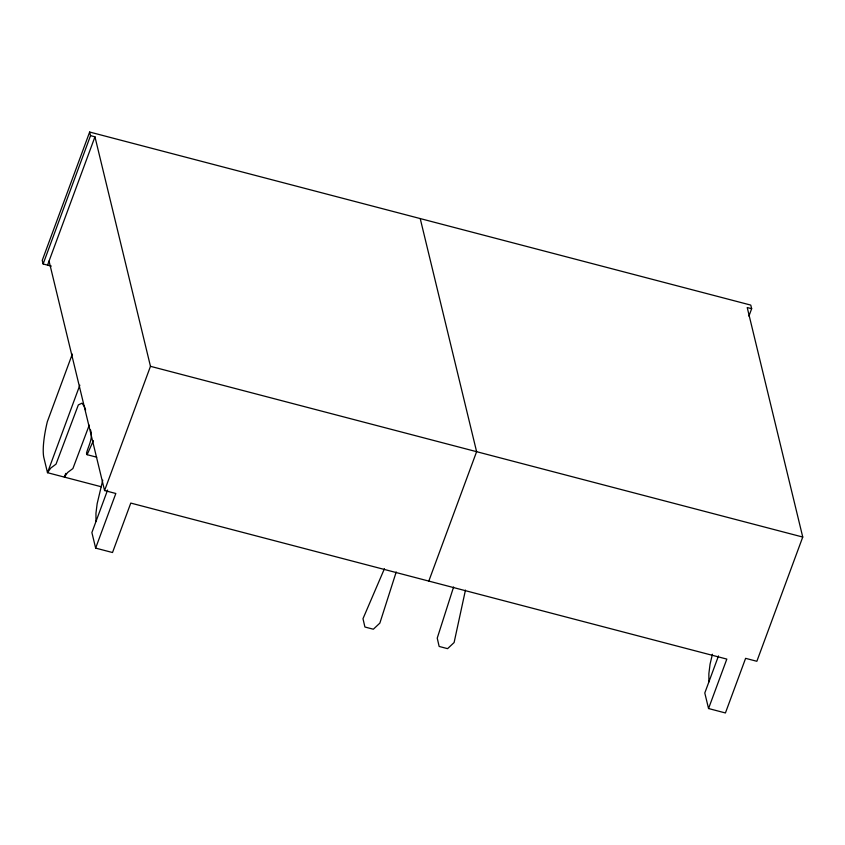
<?xml version="1.0" encoding="UTF-8"?>
<svg xmlns="http://www.w3.org/2000/svg" width="845" height="845" viewBox="0 0 845 845"><rect width="100%" height="100%" fill="white"/><g stroke="black" fill="none" stroke-linecap="round" stroke-linejoin="round"><path stroke-width="1.27" d="M465.458 590.095L454.103 642.549L447.586 648.654L439.146 646.446L437.235 638.133L453.596 586.99M102.752 480.171L97.143 503.768L95.96 513.242L95.981 521.492M712.419 654.262L710.053 664.202L708.87 673.676L708.892 681.926M396.22 571.97L379.859 623.114L373.342 629.219L364.903 627.011L362.991 618.698L384.422 568.738M748.923 316.114L751.659 308.71L750.782 305.098L89.654 132.042L42.25 260.355L43.127 263.967L51.302 266.101M43.127 263.967L90.531 135.654L89.654 132.042M47.552 265.119L94.957 136.816L90.531 135.654M72.321 354.076L47.32 421.729A42.979 9.876 -75.3 0 0 43.739 457.145L47.5 472.693L101.305 486.773M79.831 385.183L47.5 472.693L50.721 468.109L56.034 464.137L78.331 404.935L81.944 403.192L84.363 406.466L85.62 410.047M65.741 473.401L64.368 477.108L67.589 472.524L72.902 468.553L89.243 425.151M751.659 308.71L747.223 307.548L802.75 537.05L756.856 661.286L745.607 658.339L725.422 712.958L708.554 708.532L726.827 659.1L130.785 503.081L112.512 552.524L95.643 548.109L115.828 493.491L104.579 490.544L150.473 366.318L94.957 136.816M107.6 490.047L91.883 532.561L95.643 548.109M428.806 581.085L476.612 451.684L420.218 218.57M718.493 655.931L704.793 692.995L708.554 708.532M93.383 440.689L87.109 454.684L96.742 457.208M150.473 366.318L802.75 537.05M87.109 454.684L86.496 453.121C88.482 445.642 93.394 437.858 90.51 429.947M49.052 261.042L104.579 490.544"/></g></svg>
